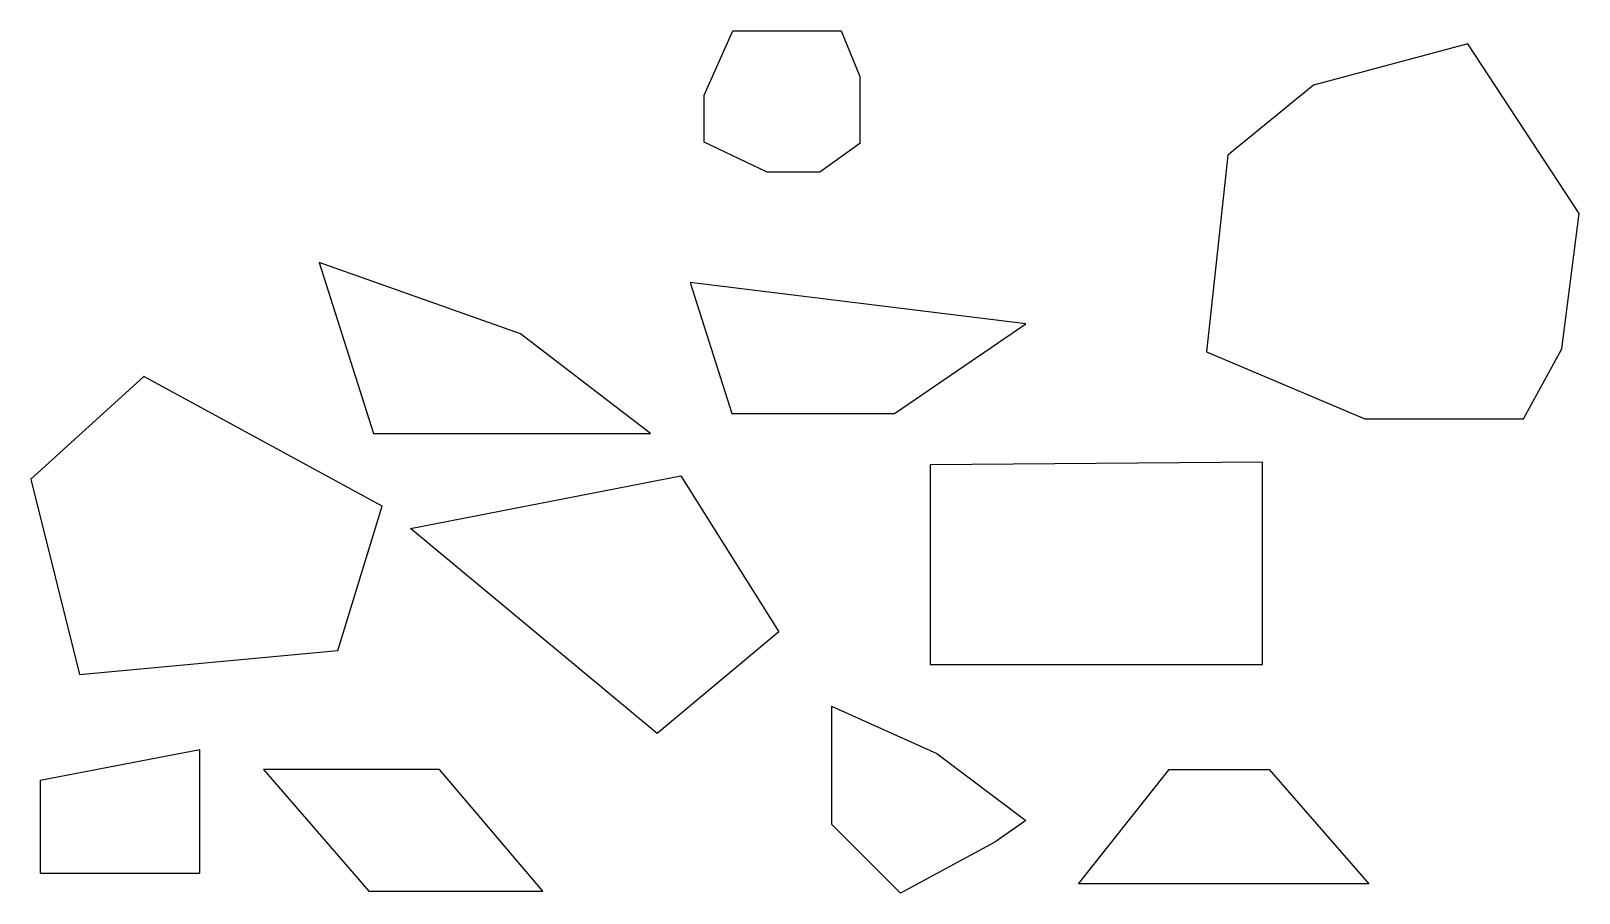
# Model space of a CAD drawing. Header units: inches. Extents: x -626 to 2097, y 299 to 1815.
import ezdxf

# ---------------------------------------------------------------- set-up
doc = ezdxf.new("R2010")
doc.units = ezdxf.units.IN
doc.header["$MEASUREMENT"] = 0

msp = doc.modelspace()

# ---------------------------------------------------------------- linework, layer by layer
for p, q in [((558.2, 1702.3), (608.4, 1815.2)), ((608.4, 1815.2), (799.2, 1815.2)), ((799.2, 1815.2), (831.8, 1734.9)), ((1901.3, 1792.6), (1630.1, 1719.9)), ((2097.1, 1494.1), (1901.3, 1792.6)), ((831.8, 1734.9), (831.8, 1617)), ((1630.1, 1719.9), (1479.5, 1597)), ((558.2, 1619.5), (558.2, 1702.3)), ((668.7, 1566.8), (558.2, 1619.5)), ((831.8, 1617), (761.5, 1566.8)), ((1479.5, 1597), (1441.9, 1250.7)), ((761.5, 1566.8), (668.7, 1566.8)), ((2066.9, 1255.8), (2097.1, 1494.1)), ((-119, 1408.1), (-23.6, 1107)), ((235, 1282.6), (-119, 1408.1)), ((533.7, 1372.9), (606.6, 1142.1)), ((1123.7, 1300.2), (533.7, 1372.9)), ((463.5, 1107), (235, 1282.6)), ((892.7, 1142.1), (1123.7, 1300.2)), ((1999.2, 1132.8), (2066.9, 1255.8)), ((1441.9, 1250.7), (1720.5, 1132.8)), ((-427.7, 1207.4), (-626.1, 1026.7)), ((-8.5, 979.1), (-427.7, 1207.4)), ((606.6, 1142.1), (892.7, 1142.1)), ((1720.5, 1132.8), (1999.2, 1132.8)), ((-23.6, 1107), (463.5, 1107)), ((1540.4, 1056.8), (955.5, 1051.8)), ((955.5, 1051.8), (955.5, 700.6)), ((1540.4, 700.6), (1540.4, 1056.8)), ((-626.1, 1026.7), (-540.7, 683)), ((41.4, 940.2), (517.2, 1032.8)), ((517.2, 1032.8), (689.7, 758.3)), ((-86.3, 725.7), (-8.5, 979.1)), ((475.7, 579.6), (41.4, 940.2)), ((689.7, 758.3), (475.7, 579.6)), ((-540.7, 683), (-86.3, 725.7)), ((955.5, 700.6), (1540.4, 700.6)), ((782.3, 627.5), (967.5, 544.5)), ((782.3, 627.5), (782.3, 420)), ((-329, 550.9), (-610, 496.6)), ((-329, 333.9), (-329, 550.9)), ((967.5, 544.5), (1123.9, 426.4)), ((-610, 496.6), (-610, 333.9)), ((-217.2, 515.8), (-32, 302)), ((92.5, 515.8), (-217.2, 515.8)), ((274.5, 302), (92.5, 515.8)), ((1216.5, 314.7), (1376.2, 515.8)), ((1376.2, 515.8), (1551.8, 515.8)), ((1551.8, 515.8), (1727.5, 314.7)), ((782.3, 420), (903.6, 298.8)), ((1123.9, 426.4), (1069.7, 388.1)), ((1069.7, 388.1), (903.6, 298.8)), ((-610, 333.9), (-329, 333.9)), ((-32, 302), (274.5, 302)), ((1727.5, 314.7), (1216.5, 314.7))]:
    msp.add_line(p, q)

doc.saveas('drawing.dxf')
